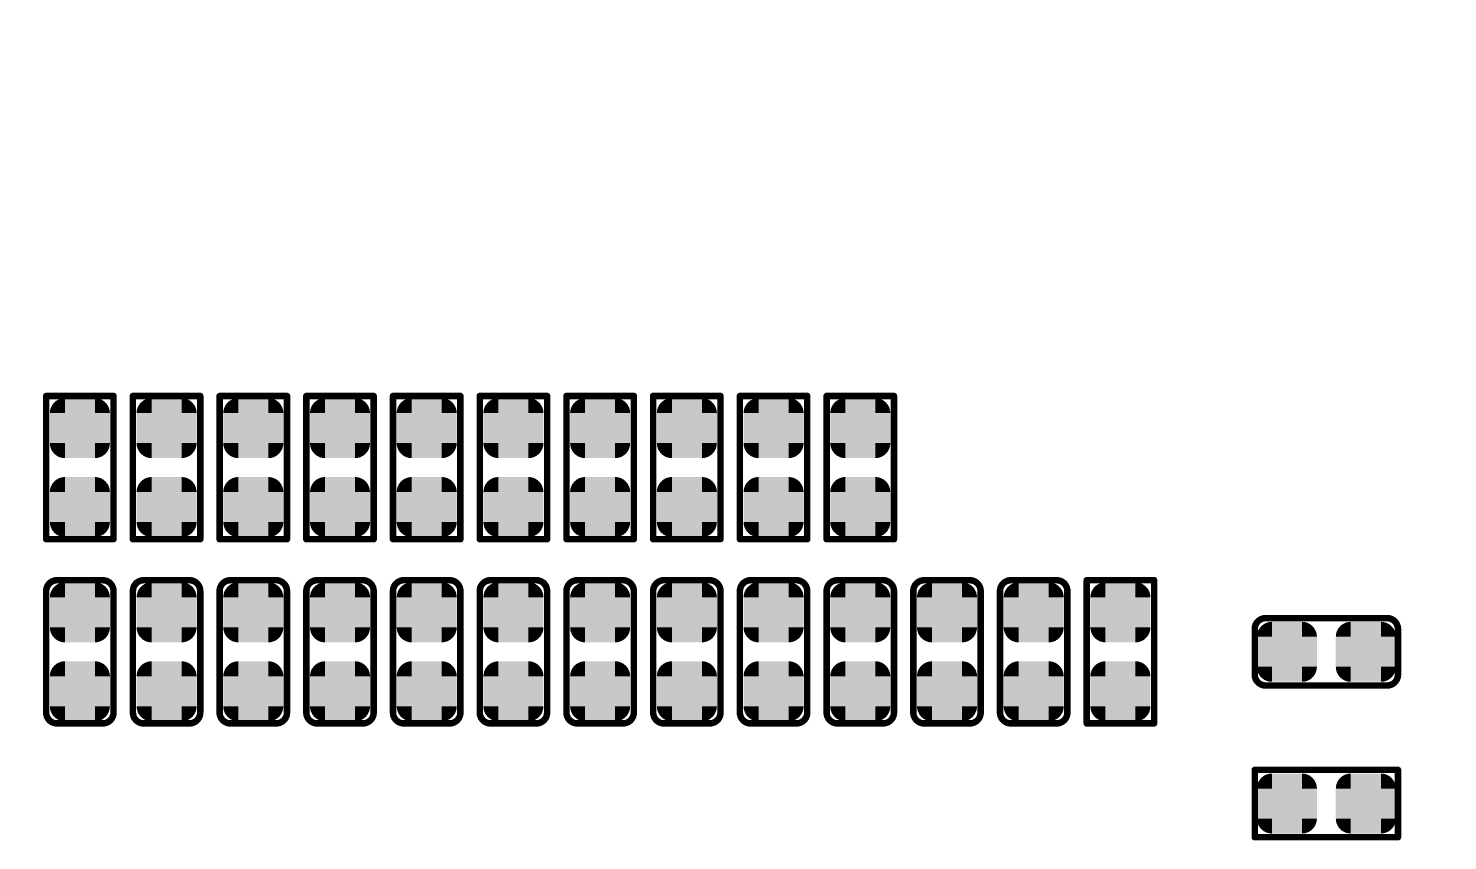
# Model space of a CAD drawing. Extents: x -51 to 158, y -52 to 51.
# Drawn here: x 15.91 to 32.54, y -3.99 to 5.53 of the extents above; entities that cross this region are included whole.
import ezdxf

# ---------------------------------------------------------------- set-up
doc = ezdxf.new("R2010")
doc.units = 0
for name, color, linetype in [('20', 213, 'CONTINUOUS'), ('21', 253, 'CONTINUOUS'), ('29', 253, 'CONTINUOUS')]:
    doc.layers.add(name, color=color, linetype=linetype)

# ---------------------------------------------------------------- blocks, each defined once
blk = doc.blocks.new('RECT112512X112512R50')
at = {"const_width": 0.1758}
blk.add_lwpolyline([(0.2637, -0.1758), (0.2637, 0.1758, 0.4142), (0.1758, 0.2637), (-0.1758, 0.2637, 0.4142), (-0.2637, 0.1758), (-0.2637, -0.1758, 0.4142), (-0.1758, -0.2637), (0.1758, -0.2637, 0.4142)], format="xyb", close=True, dxfattribs=at)
blk.add_solid([(-0.2012, -0.2012), (0.2012, -0.2012), (-0.2012, 0.2012), (0.2012, 0.2012)])

msp = doc.modelspace()

# ---------------------------------------------------------------- linework, layer by layer
at = {"layer": '20', "const_width": 0.1524}
msp.add_lwpolyline([(0, -50.8, 1), (0, 50.8, 1), (0, -50.8)], format="xyb", dxfattribs=at)
at = {"layer": '21', "const_width": 0.0762}
for points in [[(16.1155, -0.458), (16.1155, 1.22)], [(16.1155, 1.22), (16.9045, 1.22)], [(16.9045, 1.22), (16.9045, -0.458)], [(17.1315, -0.458), (17.1315, 1.22)], [(17.1315, 1.22), (17.9205, 1.22)], [(17.9205, 1.22), (17.9205, -0.458)], [(18.1475, -0.458), (18.1475, 1.22)], [(18.1475, 1.22), (18.9365, 1.22)], [(18.9365, 1.22), (18.9365, -0.458)], [(19.1635, -0.458), (19.1635, 1.22)], [(19.1635, 1.22), (19.9525, 1.22)], [(19.9525, 1.22), (19.9525, -0.458)], [(20.1795, -0.458), (20.1795, 1.22)], [(20.1795, 1.22), (20.9685, 1.22)], [(20.9685, 1.22), (20.9685, -0.458)], [(21.1955, -0.458), (21.1955, 1.22)], [(21.1955, 1.22), (21.9845, 1.22)], [(21.9845, 1.22), (21.9845, -0.458)], [(22.2115, -0.458), (22.2115, 1.22)], [(22.2115, 1.22), (23.0005, 1.22)], [(23.0005, 1.22), (23.0005, -0.458)], [(23.2275, -0.458), (23.2275, 1.22)], [(23.2275, 1.22), (24.0165, 1.22)], [(24.0165, 1.22), (24.0165, -0.458)], [(24.2435, -0.458), (24.2435, 1.22)], [(24.2435, 1.22), (25.0325, 1.22)], [(25.0325, 1.22), (25.0325, -0.458)], [(25.2595, -0.458), (25.2595, 1.22)], [(25.2595, 1.22), (26.0485, 1.22)], [(26.0485, 1.22), (26.0485, -0.458)], [(16.9045, -0.458), (16.1155, -0.458)], [(17.9205, -0.458), (17.1315, -0.458)], [(18.9365, -0.458), (18.1475, -0.458)], [(19.9525, -0.458), (19.1635, -0.458)], [(20.9685, -0.458), (20.1795, -0.458)], [(21.9845, -0.458), (21.1955, -0.458)], [(23.0005, -0.458), (22.2115, -0.458)], [(24.0165, -0.458), (23.2275, -0.458)], [(25.0325, -0.458), (24.2435, -0.458)], [(26.0485, -0.458), (25.2595, -0.458)], [(16.2425, -0.939), (16.7775, -0.939)], [(17.2585, -0.939), (17.7935, -0.939)], [(18.2745, -0.939), (18.8095, -0.939)], [(19.2905, -0.939), (19.8255, -0.939)], [(20.3065, -0.939), (20.8415, -0.939)], [(21.3225, -0.939), (21.8575, -0.939)], [(22.3385, -0.939), (22.8735, -0.939)], [(23.3545, -0.939), (23.8895, -0.939)], [(24.3705, -0.939), (24.9055, -0.939)], [(25.3865, -0.939), (25.9215, -0.939)], [(26.4025, -0.939), (26.9375, -0.939)], [(27.4185, -0.939), (27.9535, -0.939)], [(28.3075, -2.617), (28.3075, -0.939)], [(28.3075, -0.939), (29.0965, -0.939)], [(29.0965, -0.939), (29.0965, -2.617)], [(16.1155, -2.49), (16.1155, -1.066)], [(16.9045, -1.066), (16.9045, -2.49)], [(17.1315, -2.49), (17.1315, -1.066)], [(17.9205, -1.066), (17.9205, -2.49)], [(18.1475, -2.49), (18.1475, -1.066)], [(18.9365, -1.066), (18.9365, -2.49)], [(19.1635, -2.49), (19.1635, -1.066)], [(19.9525, -1.066), (19.9525, -2.49)], [(20.1795, -2.49), (20.1795, -1.066)], [(20.9685, -1.066), (20.9685, -2.49)], [(21.1955, -2.49), (21.1955, -1.066)], [(21.9845, -1.066), (21.9845, -2.49)], [(22.2115, -2.49), (22.2115, -1.066)], [(23.0005, -1.066), (23.0005, -2.49)], [(23.2275, -2.49), (23.2275, -1.066)], [(24.0165, -1.066), (24.0165, -2.49)], [(24.2435, -2.49), (24.2435, -1.066)], [(25.0325, -1.066), (25.0325, -2.49)], [(25.2595, -2.49), (25.2595, -1.066)], [(26.0485, -1.066), (26.0485, -2.49)], [(26.2755, -2.49), (26.2755, -1.066)], [(27.0645, -1.066), (27.0645, -2.49)], [(27.2915, -2.49), (27.2915, -1.066)], [(28.0805, -1.066), (28.0805, -2.49)], [(30.276, -2.0455), (30.276, -1.5105)], [(30.403, -1.3835), (31.827, -1.3835)], [(31.954, -1.5105), (31.954, -2.0455)], [(31.827, -2.1725), (30.403, -2.1725)], [(16.7775, -2.617), (16.2425, -2.617)], [(17.7935, -2.617), (17.2585, -2.617)], [(18.8095, -2.617), (18.2745, -2.617)], [(19.8255, -2.617), (19.2905, -2.617)], [(20.8415, -2.617), (20.3065, -2.617)], [(21.8575, -2.617), (21.3225, -2.617)], [(22.8735, -2.617), (22.3385, -2.617)], [(23.8895, -2.617), (23.3545, -2.617)], [(24.9055, -2.617), (24.3705, -2.617)], [(25.9215, -2.617), (25.3865, -2.617)], [(26.9375, -2.617), (26.4025, -2.617)], [(27.9535, -2.617), (27.4185, -2.617)], [(29.0965, -2.617), (28.3075, -2.617)], [(30.276, -3.9505), (30.276, -3.1615)], [(30.276, -3.1615), (31.954, -3.1615)], [(31.954, -3.1615), (31.954, -3.9505)], [(31.954, -3.9505), (30.276, -3.9505)]]:
    msp.add_lwpolyline(points, dxfattribs=at)
at = {"layer": '21'}
for points, const_width in [([(16.1346, 1.22, 1), (16.0965, 1.22)], 0.0381), ([(16.1155, 1.239, 1), (16.1155, 1.2009)], 0.0381), ([(16.9236, 1.22, 1), (16.8855, 1.22)], 0.0381), ([(16.9045, 1.2009, 1), (16.9045, 1.239)], 0.0381), ([(17.1505, 1.22, 1), (17.1124, 1.22)], 0.0381), ([(17.1315, 1.239, 1), (17.1315, 1.2009)], 0.0381), ([(17.9396, 1.22, 1), (17.9015, 1.22)], 0.0381), ([(17.9205, 1.2009, 1), (17.9205, 1.239)], 0.0381), ([(18.1666, 1.22, 1), (18.1285, 1.22)], 0.0381), ([(18.1475, 1.239, 1), (18.1475, 1.2009)], 0.0381), ([(18.9556, 1.22, 1), (18.9175, 1.22)], 0.0381), ([(18.9365, 1.2009, 1), (18.9365, 1.239)], 0.0381), ([(19.1635, 1.239, 1), (19.1635, 1.2009)], 0.0381), ([(19.1826, 1.22, 1), (19.1445, 1.22)], 0.0381), ([(19.9716, 1.22, 1), (19.9335, 1.22)], 0.0381), ([(19.9525, 1.2009, 1), (19.9525, 1.239)], 0.0381), ([(20.1986, 1.22, 1), (20.1605, 1.22)], 0.0381), ([(20.1795, 1.239, 1), (20.1795, 1.2009)], 0.0381), ([(20.9876, 1.22, 1), (20.9495, 1.22)], 0.0381), ([(20.9685, 1.2009, 1), (20.9685, 1.239)], 0.0381), ([(21.1955, 1.239, 1), (21.1955, 1.2009)], 0.0381), ([(21.2146, 1.22, 1), (21.1765, 1.22)], 0.0381), ([(22.0036, 1.22, 1), (21.9655, 1.22)], 0.0381), ([(21.9845, 1.2009, 1), (21.9845, 1.239)], 0.0381), ([(22.2306, 1.22, 1), (22.1925, 1.22)], 0.0381), ([(22.2115, 1.239, 1), (22.2115, 1.2009)], 0.0381), ([(23.0196, 1.22, 1), (22.9815, 1.22)], 0.0381), ([(23.0005, 1.2009, 1), (23.0005, 1.239)], 0.0381), ([(23.2275, 1.239, 1), (23.2275, 1.2009)], 0.0381), ([(23.2466, 1.22, 1), (23.2085, 1.22)], 0.0381), ([(24.0356, 1.22, 1), (23.9975, 1.22)], 0.0381), ([(24.0165, 1.2009, 1), (24.0165, 1.239)], 0.0381), ([(24.2626, 1.22, 1), (24.2245, 1.22)], 0.0381), ([(24.2435, 1.239, 1), (24.2435, 1.2009)], 0.0381), ([(25.0516, 1.22, 1), (25.0135, 1.22)], 0.0381), ([(25.0325, 1.2009, 1), (25.0325, 1.239)], 0.0381), ([(25.2595, 1.239, 1), (25.2595, 1.2009)], 0.0381), ([(25.2786, 1.22, 1), (25.2405, 1.22)], 0.0381), ([(26.0676, 1.22, 1), (26.0295, 1.22)], 0.0381), ([(26.0485, 1.2009, 1), (26.0485, 1.239)], 0.0381), ([(16.1155, -0.439, 1), (16.1155, -0.4771)], 0.0381), ([(16.0965, -0.458, 1), (16.1346, -0.458)], 0.0381), ([(16.8855, -0.458, 1), (16.9236, -0.458)], 0.0381), ([(16.9045, -0.4771, 1), (16.9045, -0.439)], 0.0381), ([(17.1315, -0.439, 1), (17.1315, -0.4771)], 0.0381), ([(17.1124, -0.458, 1), (17.1505, -0.458)], 0.0381), ([(17.9015, -0.458, 1), (17.9396, -0.458)], 0.0381), ([(17.9205, -0.4771, 1), (17.9205, -0.439)], 0.0381), ([(18.1475, -0.439, 1), (18.1475, -0.4771)], 0.0381), ([(18.1285, -0.458, 1), (18.1666, -0.458)], 0.0381), ([(18.9175, -0.458, 1), (18.9556, -0.458)], 0.0381), ([(18.9365, -0.4771, 1), (18.9365, -0.439)], 0.0381), ([(19.1635, -0.439, 1), (19.1635, -0.4771)], 0.0381), ([(19.1445, -0.458, 1), (19.1826, -0.458)], 0.0381), ([(19.9335, -0.458, 1), (19.9716, -0.458)], 0.0381), ([(19.9525, -0.4771, 1), (19.9525, -0.439)], 0.0381), ([(20.1795, -0.439, 1), (20.1795, -0.4771)], 0.0381), ([(20.1605, -0.458, 1), (20.1986, -0.458)], 0.0381), ([(20.9495, -0.458, 1), (20.9876, -0.458)], 0.0381), ([(20.9685, -0.4771, 1), (20.9685, -0.439)], 0.0381), ([(21.1955, -0.439, 1), (21.1955, -0.4771)], 0.0381), ([(21.1765, -0.458, 1), (21.2146, -0.458)], 0.0381), ([(21.9655, -0.458, 1), (22.0036, -0.458)], 0.0381), ([(21.9845, -0.4771, 1), (21.9845, -0.439)], 0.0381), ([(22.2115, -0.439, 1), (22.2115, -0.4771)], 0.0381), ([(22.1925, -0.458, 1), (22.2306, -0.458)], 0.0381), ([(22.9815, -0.458, 1), (23.0196, -0.458)], 0.0381), ([(23.0005, -0.4771, 1), (23.0005, -0.439)], 0.0381), ([(23.2275, -0.439, 1), (23.2275, -0.4771)], 0.0381), ([(23.2085, -0.458, 1), (23.2466, -0.458)], 0.0381), ([(23.9975, -0.458, 1), (24.0356, -0.458)], 0.0381), ([(24.0165, -0.4771, 1), (24.0165, -0.439)], 0.0381), ([(24.2435, -0.439, 1), (24.2435, -0.4771)], 0.0381), ([(24.2245, -0.458, 1), (24.2626, -0.458)], 0.0381), ([(25.0135, -0.458, 1), (25.0516, -0.458)], 0.0381), ([(25.0325, -0.4771, 1), (25.0325, -0.439)], 0.0381), ([(25.2595, -0.439, 1), (25.2595, -0.4771)], 0.0381), ([(25.2405, -0.458, 1), (25.2786, -0.458)], 0.0381), ([(26.0295, -0.458, 1), (26.0676, -0.458)], 0.0381), ([(26.0485, -0.4771, 1), (26.0485, -0.439)], 0.0381), ([(16.2425, -0.939, 0.4142), (16.1155, -1.066)], 0.0762), ([(16.2425, -0.92, 1), (16.2425, -0.9581)], 0.0381), ([(16.2425, -0.9581, 1), (16.2425, -0.92)], 0.0381), ([(16.9045, -1.066, 0.4142), (16.7775, -0.939)], 0.0762), ([(16.7775, -0.92, 1), (16.7775, -0.9581)], 0.0381), ([(16.7775, -0.9581, 1), (16.7775, -0.92)], 0.0381), ([(17.2585, -0.939, 0.4142), (17.1315, -1.066)], 0.0762), ([(17.2585, -0.92, 1), (17.2585, -0.9581)], 0.0381), ([(17.2585, -0.9581, 1), (17.2585, -0.92)], 0.0381), ([(17.9205, -1.066, 0.4142), (17.7935, -0.939)], 0.0762), ([(17.7935, -0.92, 1), (17.7935, -0.9581)], 0.0381), ([(17.7935, -0.9581, 1), (17.7935, -0.92)], 0.0381), ([(18.2745, -0.939, 0.4142), (18.1475, -1.066)], 0.0762), ([(18.2745, -0.92, 1), (18.2745, -0.9581)], 0.0381), ([(18.2745, -0.9581, 1), (18.2745, -0.92)], 0.0381), ([(18.9365, -1.066, 0.4142), (18.8095, -0.939)], 0.0762), ([(18.8095, -0.92, 1), (18.8095, -0.9581)], 0.0381), ([(18.8095, -0.9581, 1), (18.8095, -0.92)], 0.0381), ([(19.2905, -0.939, 0.4142), (19.1635, -1.066)], 0.0762), ([(19.2905, -0.92, 1), (19.2905, -0.9581)], 0.0381), ([(19.2905, -0.9581, 1), (19.2905, -0.92)], 0.0381), ([(19.9525, -1.066, 0.4142), (19.8255, -0.939)], 0.0762), ([(19.8255, -0.92, 1), (19.8255, -0.9581)], 0.0381), ([(19.8255, -0.9581, 1), (19.8255, -0.92)], 0.0381), ([(20.3065, -0.939, 0.4142), (20.1795, -1.066)], 0.0762), ([(20.3065, -0.92, 1), (20.3065, -0.9581)], 0.0381), ([(20.3065, -0.9581, 1), (20.3065, -0.92)], 0.0381), ([(20.9685, -1.066, 0.4142), (20.8415, -0.939)], 0.0762), ([(20.8415, -0.92, 1), (20.8415, -0.9581)], 0.0381), ([(20.8415, -0.9581, 1), (20.8415, -0.92)], 0.0381), ([(21.3225, -0.939, 0.4142), (21.1955, -1.066)], 0.0762), ([(21.3225, -0.92, 1), (21.3225, -0.9581)], 0.0381), ([(21.3225, -0.9581, 1), (21.3225, -0.92)], 0.0381), ([(21.9845, -1.066, 0.4142), (21.8575, -0.939)], 0.0762), ([(21.8575, -0.92, 1), (21.8575, -0.9581)], 0.0381), ([(21.8575, -0.9581, 1), (21.8575, -0.92)], 0.0381), ([(22.3385, -0.939, 0.4142), (22.2115, -1.066)], 0.0762), ([(22.3385, -0.92, 1), (22.3385, -0.9581)], 0.0381), ([(22.3385, -0.9581, 1), (22.3385, -0.92)], 0.0381), ([(23.0005, -1.066, 0.4142), (22.8735, -0.939)], 0.0762), ([(22.8735, -0.92, 1), (22.8735, -0.9581)], 0.0381), ([(22.8735, -0.9581, 1), (22.8735, -0.92)], 0.0381), ([(23.3545, -0.939, 0.4142), (23.2275, -1.066)], 0.0762), ([(23.3545, -0.92, 1), (23.3545, -0.9581)], 0.0381), ([(23.3545, -0.9581, 1), (23.3545, -0.92)], 0.0381), ([(24.0165, -1.066, 0.4142), (23.8895, -0.939)], 0.0762), ([(23.8895, -0.92, 1), (23.8895, -0.9581)], 0.0381), ([(23.8895, -0.9581, 1), (23.8895, -0.92)], 0.0381), ([(24.3705, -0.939, 0.4142), (24.2435, -1.066)], 0.0762), ([(24.3705, -0.92, 1), (24.3705, -0.9581)], 0.0381), ([(24.3705, -0.9581, 1), (24.3705, -0.92)], 0.0381), ([(25.0325, -1.066, 0.4142), (24.9055, -0.939)], 0.0762), ([(24.9055, -0.92, 1), (24.9055, -0.9581)], 0.0381), ([(24.9055, -0.9581, 1), (24.9055, -0.92)], 0.0381), ([(25.3865, -0.939, 0.4142), (25.2595, -1.066)], 0.0762), ([(25.3865, -0.92, 1), (25.3865, -0.9581)], 0.0381), ([(25.3865, -0.9581, 1), (25.3865, -0.92)], 0.0381), ([(26.0485, -1.066, 0.4142), (25.9215, -0.939)], 0.0762), ([(25.9215, -0.92, 1), (25.9215, -0.9581)], 0.0381), ([(25.9215, -0.9581, 1), (25.9215, -0.92)], 0.0381), ([(26.4025, -0.939, 0.4142), (26.2755, -1.066)], 0.0762), ([(26.4025, -0.92, 1), (26.4025, -0.9581)], 0.0381), ([(26.4025, -0.9581, 1), (26.4025, -0.92)], 0.0381), ([(27.0645, -1.066, 0.4142), (26.9375, -0.939)], 0.0762), ([(26.9375, -0.92, 1), (26.9375, -0.9581)], 0.0381), ([(26.9375, -0.9581, 1), (26.9375, -0.92)], 0.0381), ([(27.4185, -0.939, 0.4142), (27.2915, -1.066)], 0.0762), ([(27.4185, -0.92, 1), (27.4185, -0.9581)], 0.0381), ([(27.4185, -0.9581, 1), (27.4185, -0.92)], 0.0381), ([(28.0805, -1.066, 0.4142), (27.9535, -0.939)], 0.0762), ([(27.9535, -0.92, 1), (27.9535, -0.9581)], 0.0381), ([(27.9535, -0.9581, 1), (27.9535, -0.92)], 0.0381), ([(28.3266, -0.939, 1), (28.2885, -0.939)], 0.0381), ([(28.3075, -0.92, 1), (28.3075, -0.9581)], 0.0381), ([(29.1156, -0.939, 1), (29.0775, -0.939)], 0.0381), ([(29.0965, -0.9581, 1), (29.0965, -0.92)], 0.0381), ([(16.1346, -1.066, 1), (16.0965, -1.066)], 0.0381), ([(16.0965, -1.066, 1), (16.1346, -1.066)], 0.0381), ([(16.9236, -1.066, 1), (16.8855, -1.066)], 0.0381), ([(16.8855, -1.066, 1), (16.9236, -1.066)], 0.0381), ([(17.1505, -1.066, 1), (17.1124, -1.066)], 0.0381), ([(17.1124, -1.066, 1), (17.1505, -1.066)], 0.0381), ([(17.9396, -1.066, 1), (17.9015, -1.066)], 0.0381), ([(17.9015, -1.066, 1), (17.9396, -1.066)], 0.0381), ([(18.1666, -1.066, 1), (18.1285, -1.066)], 0.0381), ([(18.1285, -1.066, 1), (18.1666, -1.066)], 0.0381), ([(18.9556, -1.066, 1), (18.9175, -1.066)], 0.0381), ([(18.9175, -1.066, 1), (18.9556, -1.066)], 0.0381), ([(19.1826, -1.066, 1), (19.1445, -1.066)], 0.0381), ([(19.1445, -1.066, 1), (19.1826, -1.066)], 0.0381), ([(19.9716, -1.066, 1), (19.9335, -1.066)], 0.0381), ([(19.9335, -1.066, 1), (19.9716, -1.066)], 0.0381), ([(20.1986, -1.066, 1), (20.1605, -1.066)], 0.0381), ([(20.1605, -1.066, 1), (20.1986, -1.066)], 0.0381), ([(20.9876, -1.066, 1), (20.9495, -1.066)], 0.0381), ([(20.9495, -1.066, 1), (20.9876, -1.066)], 0.0381), ([(21.2146, -1.066, 1), (21.1765, -1.066)], 0.0381), ([(21.1765, -1.066, 1), (21.2146, -1.066)], 0.0381), ([(22.0036, -1.066, 1), (21.9655, -1.066)], 0.0381), ([(21.9655, -1.066, 1), (22.0036, -1.066)], 0.0381), ([(22.2306, -1.066, 1), (22.1925, -1.066)], 0.0381), ([(22.1925, -1.066, 1), (22.2306, -1.066)], 0.0381), ([(23.0196, -1.066, 1), (22.9815, -1.066)], 0.0381), ([(22.9815, -1.066, 1), (23.0196, -1.066)], 0.0381), ([(23.2466, -1.066, 1), (23.2085, -1.066)], 0.0381), ([(23.2085, -1.066, 1), (23.2466, -1.066)], 0.0381), ([(24.0356, -1.066, 1), (23.9975, -1.066)], 0.0381), ([(23.9975, -1.066, 1), (24.0356, -1.066)], 0.0381), ([(24.2626, -1.066, 1), (24.2245, -1.066)], 0.0381), ([(24.2245, -1.066, 1), (24.2626, -1.066)], 0.0381), ([(25.0516, -1.066, 1), (25.0135, -1.066)], 0.0381), ([(25.0135, -1.066, 1), (25.0516, -1.066)], 0.0381), ([(25.2786, -1.066, 1), (25.2405, -1.066)], 0.0381), ([(25.2405, -1.066, 1), (25.2786, -1.066)], 0.0381), ([(26.0676, -1.066, 1), (26.0295, -1.066)], 0.0381), ([(26.0295, -1.066, 1), (26.0676, -1.066)], 0.0381), ([(26.2946, -1.066, 1), (26.2565, -1.066)], 0.0381), ([(26.2565, -1.066, 1), (26.2946, -1.066)], 0.0381), ([(27.0836, -1.066, 1), (27.0455, -1.066)], 0.0381), ([(27.0455, -1.066, 1), (27.0836, -1.066)], 0.0381), ([(27.3106, -1.066, 1), (27.2725, -1.066)], 0.0381), ([(27.2725, -1.066, 1), (27.3106, -1.066)], 0.0381), ([(28.0996, -1.066, 1), (28.0615, -1.066)], 0.0381), ([(28.0615, -1.066, 1), (28.0996, -1.066)], 0.0381), ([(30.403, -1.3835, 0.4142), (30.276, -1.5105)], 0.0762), ([(30.295, -1.5105, 1), (30.2569, -1.5105)], 0.0381), ([(30.2569, -1.5105, 1), (30.295, -1.5105)], 0.0381), ([(30.403, -1.3645, 1), (30.403, -1.4026)], 0.0381), ([(30.403, -1.4026, 1), (30.403, -1.3645)], 0.0381), ([(31.954, -1.5105, 0.4142), (31.827, -1.3835)], 0.0762), ([(31.827, -1.3645, 1), (31.827, -1.4026)], 0.0381), ([(31.827, -1.4026, 1), (31.827, -1.3645)], 0.0381), ([(31.9731, -1.5105, 1), (31.935, -1.5105)], 0.0381), ([(31.935, -1.5105, 1), (31.9731, -1.5105)], 0.0381), ([(30.276, -2.0455, 0.4142), (30.403, -2.1725)], 0.0762), ([(30.295, -2.0455, 1), (30.2569, -2.0455)], 0.0381), ([(30.2569, -2.0455, 1), (30.295, -2.0455)], 0.0381), ([(30.403, -2.1535, 1), (30.403, -2.1916)], 0.0381), ([(30.403, -2.1916, 1), (30.403, -2.1535)], 0.0381), ([(31.827, -2.1725, 0.4142), (31.954, -2.0455)], 0.0762), ([(31.827, -2.1535, 1), (31.827, -2.1916)], 0.0381), ([(31.827, -2.1916, 1), (31.827, -2.1535)], 0.0381), ([(31.9731, -2.0455, 1), (31.935, -2.0455)], 0.0381), ([(31.935, -2.0455, 1), (31.9731, -2.0455)], 0.0381), ([(16.1155, -2.49, 0.4142), (16.2425, -2.617)], 0.0762), ([(16.1346, -2.49, 1), (16.0965, -2.49)], 0.0381), ([(16.0965, -2.49, 1), (16.1346, -2.49)], 0.0381), ([(16.7775, -2.617, 0.4142), (16.9045, -2.49)], 0.0762), ([(16.9236, -2.49, 1), (16.8855, -2.49)], 0.0381), ([(16.8855, -2.49, 1), (16.9236, -2.49)], 0.0381), ([(17.1315, -2.49, 0.4142), (17.2585, -2.617)], 0.0762), ([(17.1505, -2.49, 1), (17.1124, -2.49)], 0.0381), ([(17.1124, -2.49, 1), (17.1505, -2.49)], 0.0381), ([(17.7935, -2.617, 0.4142), (17.9205, -2.49)], 0.0762), ([(17.9396, -2.49, 1), (17.9015, -2.49)], 0.0381), ([(17.9015, -2.49, 1), (17.9396, -2.49)], 0.0381), ([(18.1475, -2.49, 0.4142), (18.2745, -2.617)], 0.0762), ([(18.1666, -2.49, 1), (18.1285, -2.49)], 0.0381), ([(18.1285, -2.49, 1), (18.1666, -2.49)], 0.0381), ([(18.8095, -2.617, 0.4142), (18.9365, -2.49)], 0.0762), ([(18.9556, -2.49, 1), (18.9175, -2.49)], 0.0381), ([(18.9175, -2.49, 1), (18.9556, -2.49)], 0.0381), ([(19.1635, -2.49, 0.4142), (19.2905, -2.617)], 0.0762), ([(19.1826, -2.49, 1), (19.1445, -2.49)], 0.0381), ([(19.1445, -2.49, 1), (19.1826, -2.49)], 0.0381), ([(19.8255, -2.617, 0.4142), (19.9525, -2.49)], 0.0762), ([(19.9716, -2.49, 1), (19.9335, -2.49)], 0.0381), ([(19.9335, -2.49, 1), (19.9716, -2.49)], 0.0381), ([(20.1795, -2.49, 0.4142), (20.3065, -2.617)], 0.0762), ([(20.1986, -2.49, 1), (20.1605, -2.49)], 0.0381), ([(20.1605, -2.49, 1), (20.1986, -2.49)], 0.0381), ([(20.8415, -2.617, 0.4142), (20.9685, -2.49)], 0.0762), ([(20.9876, -2.49, 1), (20.9495, -2.49)], 0.0381), ([(20.9495, -2.49, 1), (20.9876, -2.49)], 0.0381), ([(21.1955, -2.49, 0.4142), (21.3225, -2.617)], 0.0762), ([(21.2146, -2.49, 1), (21.1765, -2.49)], 0.0381), ([(21.1765, -2.49, 1), (21.2146, -2.49)], 0.0381), ([(21.8575, -2.617, 0.4142), (21.9845, -2.49)], 0.0762), ([(22.0036, -2.49, 1), (21.9655, -2.49)], 0.0381), ([(21.9655, -2.49, 1), (22.0036, -2.49)], 0.0381), ([(22.2115, -2.49, 0.4142), (22.3385, -2.617)], 0.0762), ([(22.2306, -2.49, 1), (22.1925, -2.49)], 0.0381), ([(22.1925, -2.49, 1), (22.2306, -2.49)], 0.0381), ([(22.8735, -2.617, 0.4142), (23.0005, -2.49)], 0.0762), ([(23.0196, -2.49, 1), (22.9815, -2.49)], 0.0381), ([(22.9815, -2.49, 1), (23.0196, -2.49)], 0.0381), ([(23.2275, -2.49, 0.4142), (23.3545, -2.617)], 0.0762), ([(23.2466, -2.49, 1), (23.2085, -2.49)], 0.0381), ([(23.2085, -2.49, 1), (23.2466, -2.49)], 0.0381), ([(23.8895, -2.617, 0.4142), (24.0165, -2.49)], 0.0762), ([(24.0356, -2.49, 1), (23.9975, -2.49)], 0.0381), ([(23.9975, -2.49, 1), (24.0356, -2.49)], 0.0381), ([(24.2435, -2.49, 0.4142), (24.3705, -2.617)], 0.0762), ([(24.2626, -2.49, 1), (24.2245, -2.49)], 0.0381), ([(24.2245, -2.49, 1), (24.2626, -2.49)], 0.0381), ([(24.9055, -2.617, 0.4142), (25.0325, -2.49)], 0.0762), ([(25.0516, -2.49, 1), (25.0135, -2.49)], 0.0381), ([(25.0135, -2.49, 1), (25.0516, -2.49)], 0.0381), ([(25.2595, -2.49, 0.4142), (25.3865, -2.617)], 0.0762), ([(25.2786, -2.49, 1), (25.2405, -2.49)], 0.0381), ([(25.2405, -2.49, 1), (25.2786, -2.49)], 0.0381), ([(25.9215, -2.617, 0.4142), (26.0485, -2.49)], 0.0762), ([(26.0676, -2.49, 1), (26.0295, -2.49)], 0.0381), ([(26.0295, -2.49, 1), (26.0676, -2.49)], 0.0381), ([(26.2755, -2.49, 0.4142), (26.4025, -2.617)], 0.0762), ([(26.2946, -2.49, 1), (26.2565, -2.49)], 0.0381), ([(26.2565, -2.49, 1), (26.2946, -2.49)], 0.0381), ([(26.9375, -2.617, 0.4142), (27.0645, -2.49)], 0.0762), ([(27.0836, -2.49, 1), (27.0455, -2.49)], 0.0381), ([(27.0455, -2.49, 1), (27.0836, -2.49)], 0.0381), ([(27.2915, -2.49, 0.4142), (27.4185, -2.617)], 0.0762), ([(27.3106, -2.49, 1), (27.2725, -2.49)], 0.0381), ([(27.2725, -2.49, 1), (27.3106, -2.49)], 0.0381), ([(27.9535, -2.617, 0.4142), (28.0805, -2.49)], 0.0762), ([(28.0996, -2.49, 1), (28.0615, -2.49)], 0.0381), ([(28.0615, -2.49, 1), (28.0996, -2.49)], 0.0381), ([(16.2425, -2.5979, 1), (16.2425, -2.6361)], 0.0381), ([(16.2425, -2.6361, 1), (16.2425, -2.5979)], 0.0381), ([(16.7775, -2.5979, 1), (16.7775, -2.6361)], 0.0381), ([(16.7775, -2.6361, 1), (16.7775, -2.5979)], 0.0381), ([(17.2585, -2.5979, 1), (17.2585, -2.6361)], 0.0381), ([(17.2585, -2.6361, 1), (17.2585, -2.5979)], 0.0381), ([(17.7935, -2.5979, 1), (17.7935, -2.6361)], 0.0381), ([(17.7935, -2.6361, 1), (17.7935, -2.5979)], 0.0381), ([(18.2745, -2.5979, 1), (18.2745, -2.6361)], 0.0381), ([(18.2745, -2.6361, 1), (18.2745, -2.5979)], 0.0381), ([(18.8095, -2.5979, 1), (18.8095, -2.6361)], 0.0381), ([(18.8095, -2.6361, 1), (18.8095, -2.5979)], 0.0381), ([(19.2905, -2.5979, 1), (19.2905, -2.6361)], 0.0381), ([(19.2905, -2.6361, 1), (19.2905, -2.5979)], 0.0381), ([(19.8255, -2.5979, 1), (19.8255, -2.6361)], 0.0381), ([(19.8255, -2.6361, 1), (19.8255, -2.5979)], 0.0381), ([(20.3065, -2.5979, 1), (20.3065, -2.6361)], 0.0381), ([(20.3065, -2.6361, 1), (20.3065, -2.5979)], 0.0381), ([(20.8415, -2.5979, 1), (20.8415, -2.6361)], 0.0381), ([(20.8415, -2.6361, 1), (20.8415, -2.5979)], 0.0381), ([(21.3225, -2.5979, 1), (21.3225, -2.6361)], 0.0381), ([(21.3225, -2.6361, 1), (21.3225, -2.5979)], 0.0381), ([(21.8575, -2.5979, 1), (21.8575, -2.6361)], 0.0381), ([(21.8575, -2.6361, 1), (21.8575, -2.5979)], 0.0381), ([(22.3385, -2.5979, 1), (22.3385, -2.6361)], 0.0381), ([(22.3385, -2.6361, 1), (22.3385, -2.5979)], 0.0381), ([(22.8735, -2.5979, 1), (22.8735, -2.6361)], 0.0381), ([(22.8735, -2.6361, 1), (22.8735, -2.5979)], 0.0381), ([(23.3545, -2.5979, 1), (23.3545, -2.6361)], 0.0381), ([(23.3545, -2.6361, 1), (23.3545, -2.5979)], 0.0381), ([(23.8895, -2.5979, 1), (23.8895, -2.6361)], 0.0381), ([(23.8895, -2.6361, 1), (23.8895, -2.5979)], 0.0381), ([(24.3705, -2.5979, 1), (24.3705, -2.6361)], 0.0381), ([(24.3705, -2.6361, 1), (24.3705, -2.5979)], 0.0381), ([(24.9055, -2.5979, 1), (24.9055, -2.6361)], 0.0381), ([(24.9055, -2.6361, 1), (24.9055, -2.5979)], 0.0381), ([(25.3865, -2.5979, 1), (25.3865, -2.6361)], 0.0381), ([(25.3865, -2.6361, 1), (25.3865, -2.5979)], 0.0381), ([(25.9215, -2.5979, 1), (25.9215, -2.6361)], 0.0381), ([(25.9215, -2.6361, 1), (25.9215, -2.5979)], 0.0381), ([(26.4025, -2.5979, 1), (26.4025, -2.6361)], 0.0381), ([(26.4025, -2.6361, 1), (26.4025, -2.5979)], 0.0381), ([(26.9375, -2.5979, 1), (26.9375, -2.6361)], 0.0381), ([(26.9375, -2.6361, 1), (26.9375, -2.5979)], 0.0381), ([(27.4185, -2.5979, 1), (27.4185, -2.6361)], 0.0381), ([(27.4185, -2.6361, 1), (27.4185, -2.5979)], 0.0381), ([(27.9535, -2.5979, 1), (27.9535, -2.6361)], 0.0381), ([(27.9535, -2.6361, 1), (27.9535, -2.5979)], 0.0381), ([(28.3075, -2.5979, 1), (28.3075, -2.6361)], 0.0381), ([(28.2885, -2.617, 1), (28.3266, -2.617)], 0.0381), ([(29.0775, -2.617, 1), (29.1156, -2.617)], 0.0381), ([(29.0965, -2.6361, 1), (29.0965, -2.5979)], 0.0381), ([(30.295, -3.1615, 1), (30.2569, -3.1615)], 0.0381), ([(30.276, -3.1425, 1), (30.276, -3.1806)], 0.0381), ([(31.9731, -3.1615, 1), (31.935, -3.1615)], 0.0381), ([(31.954, -3.1806, 1), (31.954, -3.1425)], 0.0381), ([(30.276, -3.9315, 1), (30.276, -3.9696)], 0.0381), ([(30.2569, -3.9505, 1), (30.295, -3.9505)], 0.0381), ([(31.935, -3.9505, 1), (31.9731, -3.9505)], 0.0381), ([(31.954, -3.9696, 1), (31.954, -3.9315)], 0.0381)]:
    msp.add_lwpolyline(points, format="xyb", dxfattribs=dict(at, const_width=const_width))

# ---------------------------------------------------------------- block references
at = {"layer": '29'}
for p, rotation in [((16.51, 0.8435), 270), ((17.526, 0.8435), 270), ((18.542, 0.8435), 270), ((19.558, 0.8435), 270), ((20.574, 0.8435), 270), ((21.59, 0.8435), 270), ((22.606, 0.8435), 270), ((23.622, 0.8435), 270), ((24.638, 0.8435), 90), ((25.654, 0.8435), 270), ((16.51, -0.0815), 270), ((17.526, -0.0815), 270), ((18.542, -0.0815), 270), ((19.558, -0.0815), 270), ((20.574, -0.0815), 270), ((21.59, -0.0815), 270), ((22.606, -0.0815), 270), ((23.622, -0.0815), 270), ((24.638, -0.0815), 90), ((25.654, -0.0815), 270), ((16.51, -1.3155), 90), ((17.526, -1.3155), 90), ((18.542, -1.3155), 90), ((19.558, -1.3155), 90), ((20.574, -1.3155), 90), ((21.59, -1.3155), 90), ((22.606, -1.3155), 90), ((23.622, -1.3155), 90), ((24.638, -1.3155), 90), ((25.654, -1.3155), 90), ((26.67, -1.3155), 270), ((27.686, -1.3155), 270), ((28.702, -1.3155), 270), ((30.6525, -1.778), 180), ((31.5775, -1.778), 180), ((16.51, -2.2405), 90), ((17.526, -2.2405), 90), ((18.542, -2.2405), 90), ((19.558, -2.2405), 90), ((20.574, -2.2405), 90), ((21.59, -2.2405), 90), ((22.606, -2.2405), 90), ((23.622, -2.2405), 90), ((24.638, -2.2405), 90), ((25.654, -2.2405), 90), ((26.67, -2.2405), 270), ((27.686, -2.2405), 270), ((28.702, -2.2405), 270), ((30.6525, -3.556), 180), ((31.5775, -3.556), 180)]:
    msp.add_blockref('RECT112512X112512R50', p, dxfattribs=dict(at, rotation=rotation))

doc.saveas('drawing.dxf')
